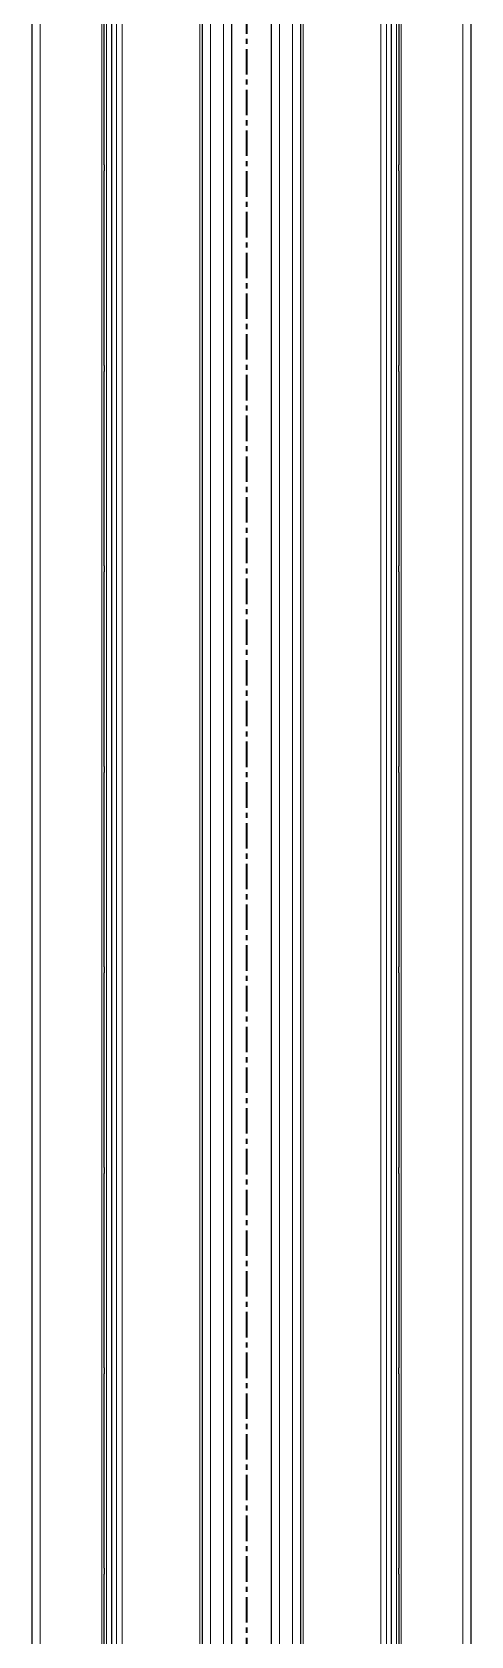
# Model space of a CAD drawing. Header units: millimetres. Extents: x -199 to 1181, y -1371 to 1753.
# Drawn here: x 594.1 to 703.5, y -593.4 to -193.4 of the extents above; entities that cross this region are included whole.
import ezdxf

# ---------------------------------------------------------------- set-up
doc = ezdxf.new("R2010")
doc.units = ezdxf.units.MM
doc.linetypes.add('CENTER', pattern=[10.16, 6.35, -1.27, 1.27, -1.27])

msp = doc.modelspace()

# ---------------------------------------------------------------- linework, layer by layer
at = {"color": 7, "linetype": 'CENTER', "lineweight": 35}
msp.add_line((647.53, 1499.09), (647.53, -1103.67), dxfattribs=at)
at = {"color": 7, "linetype": 'Continuous', "lineweight": 25}
for p, q in [((594.1, -851.79), (594.1, 1047.21)), ((613.89, 1047.21), (613.89, -851.79)), ((613.93, 1047.21), (613.93, -851.79)), ((636.6, -851.79), (636.6, 1047.21)), ((643.8, 1047.21), (643.8, -851.79)), ((653.8, -851.79), (653.8, 1047.21)), ((661, 1047.21), (661, -851.79)), ((683.67, -851.79), (683.67, 1047.21)), ((683.71, -851.79), (683.71, 1047.21)), ((703.5, 1047.21), (703.5, -851.79)), ((612.1, -226.54), (612.1, -178.04)), ((685.5, -178.04), (685.5, -226.54)), ((612.16, -226.65), (612.1, -226.54)), ((612.1, -226.54), (612.1, -228.04)), ((612.1, -228.04), (612.16, -227.94)), ((612.16, -227.94), (612.16, -226.65)), ((685.5, -226.54), (685.44, -226.65)), ((685.44, -226.65), (685.44, -227.94)), ((685.44, -227.94), (685.5, -228.04)), ((685.5, -228.04), (685.5, -226.54)), ((612.1, -276.54), (612.1, -228.04)), ((685.5, -228.04), (685.5, -276.54)), ((612.16, -276.65), (612.1, -276.54)), ((612.1, -276.54), (612.1, -278.04)), ((612.1, -278.04), (612.16, -277.94)), ((612.1, -326.54), (612.1, -278.04)), ((612.16, -277.94), (612.16, -276.65)), ((685.5, -276.54), (685.44, -276.65)), ((685.44, -276.65), (685.44, -277.94)), ((685.44, -277.94), (685.5, -278.04)), ((685.5, -278.04), (685.5, -276.54)), ((685.5, -278.04), (685.5, -326.54)), ((612.16, -326.65), (612.1, -326.54)), ((612.1, -326.54), (612.1, -328.04)), ((612.1, -328.04), (612.16, -327.94)), ((612.16, -327.94), (612.16, -326.65)), ((685.5, -326.54), (685.44, -326.65)), ((685.44, -326.65), (685.44, -327.94)), ((685.44, -327.94), (685.5, -328.04)), ((685.5, -328.04), (685.5, -326.54)), ((612.1, -376.54), (612.1, -328.04)), ((685.5, -328.04), (685.5, -376.54)), ((612.16, -376.65), (612.1, -376.54)), ((612.1, -376.54), (612.1, -378.04)), ((612.1, -378.04), (612.16, -377.94)), ((612.1, -426.54), (612.1, -378.04)), ((612.16, -377.94), (612.16, -376.65)), ((685.5, -376.54), (685.44, -376.65)), ((685.44, -376.65), (685.44, -377.94)), ((685.44, -377.94), (685.5, -378.04)), ((685.5, -378.04), (685.5, -376.54)), ((685.5, -378.04), (685.5, -426.54)), ((612.16, -426.65), (612.1, -426.54)), ((612.1, -426.54), (612.1, -428.04)), ((612.1, -428.04), (612.16, -427.94)), ((612.16, -427.94), (612.16, -426.65)), ((685.5, -426.54), (685.44, -426.65)), ((685.44, -426.65), (685.44, -427.94)), ((685.44, -427.94), (685.5, -428.04)), ((685.5, -428.04), (685.5, -426.54)), ((612.1, -476.54), (612.1, -428.04)), ((685.5, -428.04), (685.5, -476.54)), ((612.16, -476.65), (612.1, -476.54)), ((612.1, -476.54), (612.1, -478.04)), ((612.1, -478.04), (612.16, -477.94)), ((612.1, -526.54), (612.1, -478.04)), ((612.16, -477.94), (612.16, -476.65)), ((685.5, -476.54), (685.44, -476.65)), ((685.44, -476.65), (685.44, -477.94)), ((685.44, -477.94), (685.5, -478.04)), ((685.5, -478.04), (685.5, -476.54)), ((685.5, -478.04), (685.5, -526.54)), ((612.16, -526.65), (612.1, -526.54)), ((612.1, -526.54), (612.1, -528.04)), ((612.1, -528.04), (612.16, -527.94)), ((612.16, -527.94), (612.16, -526.65)), ((685.5, -526.54), (685.44, -526.65)), ((685.44, -526.65), (685.44, -527.94)), ((685.44, -527.94), (685.5, -528.04)), ((685.5, -528.04), (685.5, -526.54)), ((612.1, -576.54), (612.1, -528.04)), ((685.5, -528.04), (685.5, -576.54)), ((612.16, -576.65), (612.1, -576.54)), ((612.1, -576.54), (612.1, -578.04)), ((612.1, -578.04), (612.16, -577.94)), ((612.1, -626.54), (612.1, -578.04)), ((612.16, -577.94), (612.16, -576.65)), ((685.5, -576.54), (685.44, -576.65)), ((685.44, -576.65), (685.44, -577.94)), ((685.44, -577.94), (685.5, -578.04)), ((685.5, -578.04), (685.5, -576.54)), ((685.5, -578.04), (685.5, -626.54))]:
    msp.add_line(p, q, dxfattribs=at)
at = {"color": 8, "linetype": 'Continuous', "lineweight": 18}
for p, q in [((596.1, 1047.21), (596.1, -851.79)), ((611.45, -851.79), (611.45, 1047.21)), ((612.69, 1047.21), (612.69, -851.79)), ((615.13, -851.79), (615.13, 1047.21)), ((616.55, 1047.21), (616.55, -851.79)), ((635.95, -851.79), (635.95, 1047.21)), ((638.6, 1047.21), (638.6, -851.79)), ((641.8, -851.79), (641.8, 1047.21)), ((655.8, 1047.21), (655.8, -851.79)), ((659, -851.79), (659, 1047.21)), ((661.65, 1047.21), (661.65, -851.79)), ((681.05, -851.79), (681.05, 1047.21)), ((682.47, 1047.21), (682.47, -851.79)), ((684.91, -851.79), (684.91, 1047.21)), ((686.15, 1047.21), (686.15, -851.79)), ((701.5, -851.79), (701.5, 1047.21))]:
    msp.add_line(p, q, dxfattribs=at)

doc.saveas('drawing.dxf')
